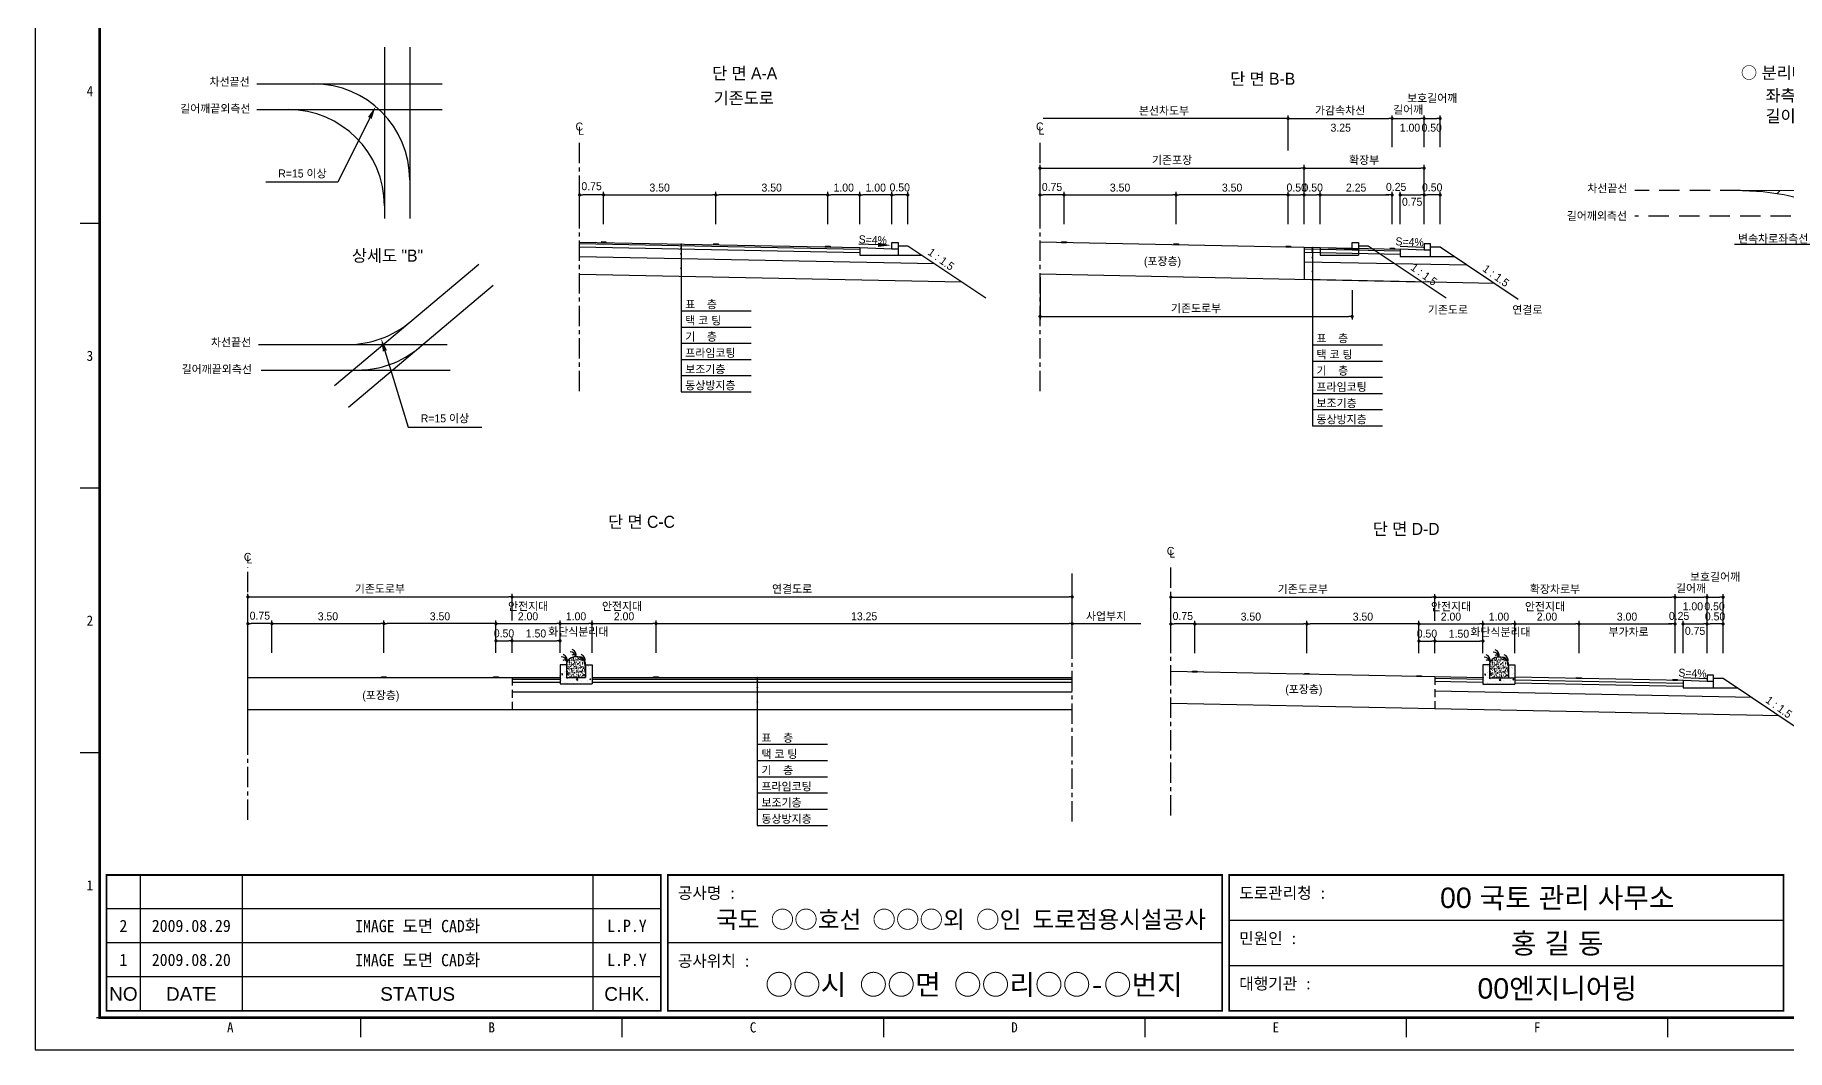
# Model space of a CAD drawing. Header units: millimetres. Extents: x 602 to 1025, y -14 to 285.
# Drawn here: x 601.7 to 875.4, y -14 to 144.5 of the extents above; entities that cross this region are included whole.
import ezdxf
from ezdxf.enums import TextEntityAlignment as Align

# ---------------------------------------------------------------- set-up
doc = ezdxf.new("R2010")
doc.units = ezdxf.units.MM
doc.linetypes.add('CENTER', pattern=[50.8, 31.75, -6.35, 6.35, -6.35])
doc.linetypes.add('HIDDEN', pattern=[9.525, 6.35, -3.175])
for name, color, linetype in [('CC-GSTR-0004', 4, 'Continuous'), ('CM-LANE-0030', 30, 'Continuous'), ('CZ-DIMT-0002', 7, 'Continuous'), ('CZ-EXST-0002', 1, 'Continuous'), ('CZ-LIN1-0007', 7, 'Continuous'), ('CZ-LIN2-0003', 3, 'Continuous'), ('CZ-LINE-0001', 7, 'Continuous'), ('CZ-TEXT-BOX0', 7, 'Continuous'), ('TITLE', 7, 'Continuous')]:
    doc.layers.add(name, color=color, linetype=linetype)
doc.styles.add('견고딕', font='arial.ttf')
doc.styles.add('돋움', font='')
doc.styles.add('돋음체', font='')
doc.styles.get('돋움').set_extended_font_data('Dotum')
doc.styles.get('돋음체').set_extended_font_data('DotumChe')

# ---------------------------------------------------------------- blocks, each defined once
blk = doc.blocks.new('_Dot')
at = {"color": 0, "linetype": 'ByBlock', "lineweight": -2}
blk.add_line((-0.5, 0), (-1, 0), dxfattribs=at)
at = {"color": 0, "linetype": 'ByBlock', "const_width": 0.5}
blk.add_lwpolyline([(-0.25, 0, 1), (0.25, 0, 1)], format="xyb", close=True, dxfattribs=at)

msp = doc.modelspace()

# ---------------------------------------------------------------- hatches: boundary and pattern name
at = {"layer": 'CM-LANE-0030'}
h = msp.add_hatch(dxfattribs=at)
h.set_pattern_fill('ANSI31', color=256, scale=2, style=0)
h.set_pattern_definition([(45, (-411.775, 576.318), (-4.490128, 4.490128), [])])
h.paths.add_polyline_path([(963.01, 110.21, -0.191871), (988.11, 120.21), (868.11, 120.21, -0.191871), (893.21, 110.21)])
h.paths.add_polyline_path([(889.93, 114.21, 0.002096), (889.68, 114.39, -0.732581), (890.25, 116.21), (965.98, 116.21, -0.732581), (966.55, 114.39, 0.002096), (966.3, 114.21)], flags=16)
at = {"layer": 'CZ-EXST-0002'}
h = msp.add_hatch(dxfattribs=at)
h.set_pattern_fill('AR-SAND', color=256, scale=0.01, style=0)
h.set_pattern_definition([(37.5, (-424.3921, 3527.03697), (-0.016000313, 0.489413237), [0, -0.38608, 0, -0.4318, 0, -0.41275]), (7.5, (-424.3921, 3527.037), (0.44952328, 0.7168251), [0, -0.20828, 0, -0.34798, 0, -0.13335]), (327.5, (-424.70453, 3527.03697), (0.79099237, 0.001437185), [0, -0.127, 0, -0.4572, 0, -0.5969]), (317.5, (-424.7045, 3527.037), (0.76355645, 0.22292932), [0, -0.0635, 0, -0.29972, 0, -0.3429])])
edge = h.paths.add_edge_path()
edge.add_ellipse((686.23, 46.19), major_axis=(-1.5, 0), ratio=0.829212, start_angle=180, end_angle=360)
edge.add_line((684.73, 46.19), (684.73, 44.19))
edge.add_line((684.73, 44.19), (687.73, 44.19))
edge.add_line((687.73, 44.19), (687.73, 46.19))
h = msp.add_hatch(dxfattribs=at)
h.set_pattern_fill('AR-SAND', color=256, scale=0.01, style=0)
h.set_pattern_definition([(37.5, (-280.23743, 3526.9916), (-0.016000313, 0.489413237), [0, -0.38608, 0, -0.4318, 0, -0.41275]), (7.5, (-280.2374, 3526.9916), (0.44952328, 0.7168251), [0, -0.20828, 0, -0.34798, 0, -0.13335]), (327.5, (-280.54985, 3526.9916), (0.79099237, 0.001437185), [0, -0.127, 0, -0.4572, 0, -0.5969]), (317.5, (-280.54985, 3526.9916), (0.76355645, 0.22292932), [0, -0.0635, 0, -0.29972, 0, -0.3429])])
edge = h.paths.add_edge_path()
edge.add_ellipse((830.38, 46.15), major_axis=(-1.5, 0), ratio=0.829212, start_angle=180, end_angle=360)
edge.add_line((828.88, 46.15), (828.88, 44.15))
edge.add_line((828.88, 44.15), (831.88, 44.15))
edge.add_line((831.88, 44.15), (831.88, 46.15))
at = {"layer": 'CZ-LIN1-0007'}
for points in [[(690.91, 112.1), (690.91, 112.23), (690.16, 112.24), (690.16, 112.12)], [(762.82, 112.11), (762.82, 112.23), (762.07, 112.25), (762.07, 112.12)], [(708.41, 111.75), (708.41, 111.88), (707.66, 111.89), (707.66, 111.77)], [(725.91, 111.4), (725.91, 111.53), (725.16, 111.54), (725.16, 111.42)], [(780.32, 111.76), (780.32, 111.88), (779.57, 111.9), (779.57, 111.77)], [(797.82, 111.41), (797.82, 111.53), (797.07, 111.55), (797.07, 111.42)], [(814.07, 111.08), (814.07, 111.21), (813.32, 111.22), (813.32, 111.1)], [(656.6, 44.19), (656.6, 44.32), (655.85, 44.32), (655.85, 44.19)], [(674.1, 44.19), (674.1, 44.32), (673.35, 44.32), (673.35, 44.19)], [(699.1, 44.19), (699.1, 44.32), (698.35, 44.32), (698.35, 44.19)], [(783.25, 45.04), (783.26, 45.16), (782.51, 45.18), (782.5, 45.05)], [(800.75, 44.69), (800.76, 44.81), (800.01, 44.83), (800, 44.7)], [(818.25, 44.34), (818.26, 44.46), (817.51, 44.48), (817.5, 44.35)], [(843.26, 44.04), (843.26, 44.16), (842.51, 44.18), (842.51, 44.05)], [(858.26, 43.74), (858.26, 43.86), (857.51, 43.88), (857.51, 43.75)]]:
    msp.add_hatch(color=256, dxfattribs=at).paths.add_polyline_path(points)

# ---------------------------------------------------------------- linework, layer by layer
at = {"color": 0, "linetype": 'ByBlock', "lineweight": -2}
msp.add_line((797.2, 131.46), (796.95, 131.46), dxfattribs=at)
at = {"color": 0, "linetype": 'ByBlock', "const_width": 0.25}
msp.add_lwpolyline([(797.32, 131.46, 1), (797.57, 131.46, 1)], format="xyb", close=True, dxfattribs=at)
at = {"layer": 'CC-GSTR-0004'}
for p, q in [((730.54, 111.31), (735.54, 111.11)), ((730.54, 111.31), (730.54, 110.11)), ((730.54, 110.11), (736.54, 110.11)), ((735.54, 112.11), (736.54, 112.11)), ((735.54, 111.11), (735.54, 112.11)), ((735.54, 111.11), (736.54, 111.11)), ((736.54, 112.11), (736.54, 110.11))]:
    msp.add_line(p, q, dxfattribs=at)
for points in [[(819.7, 110.91), (818.7, 110.91), (814.95, 111.06), (814.95, 109.91), (819.7, 109.91), (819.7, 111.91), (818.7, 111.91), (818.7, 110.91)], [(863.88, 43.57), (862.88, 43.57), (859.13, 43.72), (859.13, 42.57), (863.88, 42.57), (863.88, 44.57), (862.88, 44.57), (862.88, 43.57)]]:
    msp.add_lwpolyline(points, dxfattribs=at)
at = {"layer": 'CM-LANE-0030', "const_width": 0.15}
msp.add_lwpolyline([(868.11, 120.21), (988.11, 120.21, 0.191871), (963.01, 110.21), (893.21, 110.21, 0.191871)], format="xyb", close=True, dxfattribs=at)
at = {"layer": 'CZ-EXST-0002'}
for p, q in [((656.29, 142.61), (656.29, 115.83)), ((660.27, 142.61), (660.27, 115.83)), ((636.4, 136.87), (665.34, 136.87)), ((636.4, 132.85), (665.34, 132.85)), ((758.7, 112.19), (802.45, 111.31)), ((802.45, 111.31), (802.45, 110.11)), ((802.45, 111.31), (807.45, 111.11)), ((802.45, 110.11), (808.45, 110.11)), ((807.45, 111.11), (807.45, 112.11)), ((807.45, 112.11), (808.45, 112.11)), ((807.45, 111.11), (808.45, 111.11)), ((808.45, 112.11), (808.45, 110.11)), ((808.45, 111.61), (809.95, 111.61)), ((809.95, 111.61), (822.15, 103.48)), ((648.5, 89.76), (671.05, 108.75)), ((758.7, 107.19), (818.38, 105.99)), ((650.71, 86.39), (673.31, 105.42)), ((636.62, 96.19), (666.1, 96.19)), ((637.04, 92.19), (666.58, 92.19)), ((634.98, 44.19), (676.23, 44.19)), ((683.73, 44.41), (683.77, 44.45)), ((683.73, 44.23), (683.79, 44.22)), ((683.74, 45.09), (683.74, 45.09)), ((683.79, 44.22), (683.77, 44.46)), ((683.89, 44.1), (683.89, 44.1)), ((684.01, 44.67), (684.16, 44.65)), ((684.02, 44.66), (684.14, 44.81)), ((684.13, 44.64), (684.1, 44.8)), ((684.15, 46.03), (684.15, 46.03)), ((684.43, 44.25), (684.43, 44.25)), ((684.46, 45.09), (684.46, 45.09)), ((684.47, 45.02), (684.47, 45.02)), ((684.49, 45.94), (684.49, 45.94)), ((684.53, 44.19), (684.53, 44.19)), ((684.56, 45.1), (684.56, 45.1)), ((684.61, 45.91), (684.61, 45.91)), ((684.71, 44.2), (684.71, 44.2)), ((684.72, 44.15), (684.84, 44.07)), ((684.73, 44.14), (684.85, 44.19)), ((684.84, 44.07), (684.88, 44.19)), ((686.28, 43.83), (686.48, 44.03)), ((686.28, 43.83), (686.5, 43.8)), ((686.51, 43.8), (686.48, 44.04)), ((687.73, 44.61), (687.73, 44.61)), ((687.73, 44.41), (687.79, 44.49)), ((687.73, 44.34), (687.81, 44.33)), ((687.78, 44.32), (687.75, 44.48)), ((687.76, 45.53), (687.76, 45.53)), ((688.18, 45.86), (688.18, 45.86)), ((688.22, 45.85), (688.22, 45.85)), ((688.3, 43.93), (688.3, 43.93)), ((688.33, 44.78), (688.33, 44.78)), ((688.37, 45.62), (688.37, 45.62)), ((688.37, 43.95), (688.49, 43.86)), ((688.38, 43.94), (688.55, 44.01)), ((688.4, 45.61), (688.4, 45.61)), ((688.49, 43.87), (688.54, 44.02)), ((688.54, 44.85), (688.54, 44.85)), ((688.69, 44.73), (688.69, 44.73)), ((820.38, 44.3), (779.13, 45.12)), ((827.88, 44.36), (827.92, 44.41)), ((827.88, 44.18), (827.94, 44.17)), ((827.89, 45.05), (827.89, 45.05)), ((827.95, 44.17), (827.92, 44.41)), ((828.04, 44.06), (828.04, 44.06)), ((828.16, 44.62), (828.32, 44.61)), ((828.18, 44.62), (828.3, 44.76)), ((828.29, 44.6), (828.26, 44.76)), ((828.31, 45.98), (828.31, 45.98)), ((828.58, 44.2), (828.58, 44.2)), ((828.61, 45.05), (828.61, 45.05)), ((828.62, 44.97), (828.62, 44.97)), ((828.64, 45.89), (828.64, 45.89)), ((828.68, 44.14), (828.68, 44.14)), ((828.71, 45.06), (828.71, 45.06)), ((828.77, 45.86), (828.77, 45.86)), ((828.86, 44.16), (828.86, 44.16)), ((828.87, 44.11), (829, 44.02)), ((828.88, 44.1), (829.01, 44.15)), ((828.99, 44.02), (829.03, 44.15)), ((830.43, 43.78), (830.63, 43.99)), ((830.43, 43.79), (830.66, 43.75)), ((830.66, 43.75), (830.63, 43.99)), ((831.88, 44.56), (831.88, 44.56)), ((831.88, 44.37), (831.94, 44.44)), ((831.88, 44.29), (831.96, 44.29)), ((831.93, 44.28), (831.9, 44.44)), ((831.91, 45.48), (831.91, 45.48)), ((832.34, 45.81), (832.34, 45.81)), ((832.38, 45.81), (832.38, 45.81)), ((832.46, 43.89), (832.46, 43.89)), ((832.49, 44.73), (832.49, 44.73)), ((832.52, 45.58), (832.52, 45.58)), ((832.52, 43.9), (832.65, 43.82)), ((832.53, 43.89), (832.71, 43.96)), ((832.55, 45.56), (832.55, 45.56)), ((832.64, 43.82), (832.7, 43.97)), ((832.69, 44.8), (832.69, 44.8)), ((832.84, 44.69), (832.84, 44.69)), ((683.97, 43.72), (683.97, 43.72)), ((684.4, 43.4), (684.4, 43.4)), ((684.51, 43.38), (684.51, 43.38)), ((684.82, 43.31), (684.82, 43.31)), ((685.33, 43.66), (685.33, 43.66)), ((685.68, 43.56), (685.68, 43.56)), ((685.86, 43.32), (685.86, 43.32)), ((686.4, 43.19), (686.41, 43.2)), ((686.42, 43.52), (686.42, 43.52)), ((686.69, 43.61), (686.69, 43.61)), ((687, 43.75), (687, 43.75)), ((687.06, 43.61), (687.06, 43.61)), ((687.22, 43.27), (687.22, 43.27)), ((687.57, 43.2), (687.57, 43.2)), ((688.02, 43.73), (688.02, 43.73)), ((688.04, 43.55), (688.04, 43.55)), ((688.58, 43.21), (688.58, 43.21)), ((828.13, 43.68), (828.13, 43.68)), ((828.55, 43.35), (828.55, 43.35)), ((828.66, 43.33), (828.66, 43.33)), ((828.97, 43.27), (828.97, 43.27)), ((829.48, 43.62), (829.48, 43.62)), ((829.83, 43.52), (829.83, 43.52)), ((830.02, 43.28), (830.02, 43.28)), ((830.56, 43.15), (830.56, 43.15)), ((830.58, 43.48), (830.58, 43.48)), ((830.84, 43.56), (830.84, 43.56)), ((831.15, 43.71), (831.15, 43.71)), ((831.21, 43.56), (831.21, 43.56)), ((831.38, 43.22), (831.38, 43.22)), ((831.72, 43.15), (831.72, 43.15)), ((832.18, 43.69), (832.18, 43.69)), ((832.2, 43.5), (832.2, 43.5)), ((832.73, 43.16), (832.73, 43.16)), ((634.98, 39.19), (676.23, 39.19)), ((820.38, 39.3), (779.13, 40.12))]:
    msp.add_line(p, q, dxfattribs=at)
at = {"layer": 'CZ-LIN1-0007'}
for p, q in [((690.16, 112.24), (690.91, 112.23)), ((690.91, 112.23), (690.91, 112.1)), ((762.07, 112.25), (762.82, 112.23)), ((762.82, 112.23), (762.82, 112.11)), ((690.16, 112.12), (690.91, 112.1)), ((707.66, 111.89), (708.41, 111.88)), ((707.66, 111.77), (708.41, 111.75)), ((708.41, 111.88), (708.41, 111.75)), ((725.16, 111.54), (725.91, 111.53)), ((725.16, 111.42), (725.91, 111.4)), ((725.91, 111.53), (725.91, 111.4)), ((762.07, 112.12), (762.82, 112.11)), ((779.57, 111.9), (780.32, 111.88)), ((779.57, 111.77), (780.32, 111.76)), ((780.32, 111.88), (780.32, 111.76)), ((797.07, 111.55), (797.82, 111.53)), ((797.07, 111.42), (797.82, 111.41)), ((797.82, 111.53), (797.82, 111.41)), ((813.32, 111.22), (814.07, 111.21)), ((813.32, 111.1), (814.07, 111.08)), ((814.07, 111.21), (814.07, 111.08)), ((655.85, 44.32), (656.6, 44.32)), ((655.85, 44.19), (655.85, 44.32)), ((656.6, 44.19), (655.85, 44.19)), ((656.6, 44.32), (656.6, 44.19)), ((673.35, 44.32), (674.1, 44.32)), ((673.35, 44.19), (673.35, 44.32)), ((674.1, 44.19), (673.35, 44.19)), ((674.1, 44.32), (674.1, 44.19)), ((698.35, 44.19), (698.35, 44.32)), ((698.35, 44.32), (699.1, 44.32)), ((699.1, 44.19), (698.35, 44.19)), ((699.1, 44.32), (699.1, 44.19)), ((782.5, 45.05), (782.51, 45.18)), ((783.25, 45.04), (782.5, 45.05)), ((782.51, 45.18), (783.26, 45.16)), ((783.26, 45.16), (783.25, 45.04)), ((800, 44.7), (800.01, 44.83)), ((800.75, 44.69), (800, 44.7)), ((800.01, 44.83), (800.76, 44.81)), ((800.76, 44.81), (800.75, 44.69)), ((817.5, 44.35), (817.51, 44.48)), ((818.25, 44.34), (817.5, 44.35)), ((817.51, 44.48), (818.26, 44.46)), ((818.26, 44.46), (818.25, 44.34)), ((842.51, 44.05), (842.51, 44.18)), ((842.51, 44.18), (843.26, 44.16)), ((843.26, 44.04), (842.51, 44.05)), ((843.26, 44.16), (843.26, 44.04)), ((857.51, 43.88), (858.26, 43.86)), ((857.51, 43.75), (857.51, 43.88)), ((858.26, 43.86), (858.26, 43.74)), ((858.26, 43.74), (857.51, 43.75))]:
    msp.add_line(p, q, dxfattribs=at)
at = {"layer": 'CZ-LIN2-0003'}
for p, q in [((686.79, 112.18), (730.54, 111.31)), ((686.79, 111.93), (730.54, 111.06)), ((686.79, 111.43), (730.54, 110.56)), ((686.79, 109.93), (742.21, 108.83)), ((736.54, 111.61), (738.04, 111.61)), ((736.54, 110.11), (740.29, 110.11)), ((738.04, 111.61), (750.24, 103.47)), ((799.95, 111.36), (799.95, 106.36)), ((799.95, 111.36), (814.95, 111.06)), ((799.95, 111.11), (814.95, 110.81)), ((799.95, 110.61), (814.95, 110.31)), ((819.7, 111.41), (821.2, 111.41)), ((819.7, 109.91), (823.45, 109.91)), ((821.2, 111.41), (833.4, 103.28)), ((686.79, 107.18), (746.46, 105.99)), ((799.95, 109.11), (825.41, 108.6)), ((799.95, 106.36), (829.66, 105.77)), ((676.23, 44.19), (683.73, 44.19)), ((676.23, 43.94), (683.73, 43.94)), ((684.73, 46.19), (683.73, 46.19)), ((683.73, 46.19), (683.73, 43.19)), ((684.73, 46.19), (684.73, 44.19)), ((684.73, 44.19), (687.73, 44.19)), ((687.73, 46.19), (688.73, 46.19)), ((687.73, 46.19), (687.73, 44.19)), ((688.73, 46.19), (688.73, 43.19)), ((688.73, 44.19), (763.73, 44.19)), ((688.73, 43.94), (763.73, 43.94)), ((827.88, 44.15), (820.38, 44.3)), ((827.88, 43.9), (820.38, 44.05)), ((828.88, 46.15), (827.88, 46.15)), ((827.88, 46.15), (827.88, 43.15)), ((828.88, 46.15), (828.88, 44.15)), ((828.88, 44.15), (831.88, 44.15)), ((831.88, 46.15), (832.88, 46.15)), ((831.88, 46.15), (831.88, 44.15)), ((831.88, 44.15), (832.88, 44.15)), ((832.88, 46.15), (832.88, 43.15)), ((859.13, 43.72), (832.88, 44.25)), ((859.13, 43.27), (832.88, 43.8)), ((863.88, 44.07), (865.38, 44.07)), ((865.38, 44.07), (877.58, 35.93)), ((676.23, 43.44), (683.73, 43.44)), ((676.23, 41.94), (763.73, 41.94)), ((683.73, 43.19), (688.73, 43.19)), ((688.73, 43.44), (763.73, 43.44)), ((827.88, 43.4), (820.38, 43.55)), ((869.91, 41.06), (820.38, 42.05)), ((827.88, 43.15), (832.88, 43.15)), ((859.13, 42.77), (832.88, 43.3)), ((863.88, 42.57), (867.63, 42.57)), ((676.23, 39.19), (763.73, 39.19)), ((874.16, 38.22), (820.38, 39.3))]:
    msp.add_line(p, q, dxfattribs=at)
for centre, radius, start, end in [((645.27, 121.87), 15, 0, 90), ((641.29, 117.85), 15, 0, 90), ((650.65, 111.19), 15, 270, 310.097), ((652.11, 107.19), 15, 270, 310.097), ((683.96, 46.53), 0.88, 7.8639, 92.7752), ((684.42, 46.5), 0.44, 19.771, 124.0366), ((683.85, 46.87), 1, 347.1802, 67.3267), ((685.35, 47.31), 0.88, 7.8639, 92.7752), ((685.81, 47.29), 0.44, 19.771, 124.0366), ((685.25, 47.66), 1, 347.1802, 67.3267), ((686.75, 46.53), 0.88, 7.8639, 92.7752), ((687.21, 46.5), 0.44, 19.771, 124.0366), ((686.64, 46.87), 1, 347.1802, 67.3267), ((828.11, 46.48), 0.88, 7.8639, 92.7752), ((828.57, 46.46), 0.44, 19.771, 124.0366), ((828.01, 46.83), 1, 347.1802, 67.3267), ((829.51, 47.27), 0.88, 7.8639, 92.7752), ((829.97, 47.24), 0.44, 19.771, 124.0366), ((829.4, 47.61), 1, 347.1802, 67.3267), ((830.9, 46.48), 0.88, 7.8639, 92.7752), ((831.36, 46.46), 0.44, 19.771, 124.0366), ((830.8, 46.83), 1, 347.1802, 67.3267)]:
    msp.add_arc(centre, radius, start, end, dxfattribs=at)
for centre in [(686.23, 46.19), (830.38, 46.15)]:
    msp.add_ellipse(centre, major_axis=(-1.5, 0), ratio=0.829212, start_param=3.141593, end_param=6.283185, dxfattribs=at)
at = {"layer": 'CZ-LINE-0001'}
for p, q in [((796.95, 131.46), (759.2, 131.46)), ((797.45, 126.48), (797.45, 131.96)), ((797.45, 126.98), (797.45, 131.96)), ((797.95, 131.46), (813.2, 131.46)), ((813.7, 126.98), (813.7, 131.96)), ((813.7, 126.98), (813.7, 131.96)), ((814.2, 131.46), (818.2, 131.46)), ((818.7, 126.98), (818.7, 131.96)), ((818.7, 126.98), (818.7, 131.96)), ((819.2, 131.46), (820.7, 131.46)), ((821.2, 126.98), (821.2, 131.96)), ((758.7, 120.03), (758.7, 124.21)), ((759.2, 123.71), (799.45, 123.71)), ((799.95, 120.03), (799.95, 124.21)), ((799.95, 120.03), (799.95, 124.21)), ((800.45, 123.71), (818.2, 123.71)), ((818.7, 120.03), (818.7, 124.21)), ((686.79, 114.98), (686.79, 120.03)), ((690.04, 119.53), (687.29, 119.53)), ((690.54, 114.98), (690.54, 120.03)), ((690.54, 114.98), (690.54, 120.03)), ((691.04, 119.53), (707.54, 119.53)), ((708.04, 114.98), (708.04, 120.03)), ((708.04, 114.98), (708.04, 120.03)), ((725.04, 119.53), (708.54, 119.53)), ((725.54, 114.98), (725.54, 120.03)), ((725.54, 114.98), (725.54, 120.03)), ((730.04, 119.53), (726.04, 119.53)), ((730.54, 114.98), (730.54, 120.03)), ((730.54, 114.98), (730.54, 120.03)), ((735.04, 119.53), (731.04, 119.53)), ((735.54, 117.42), (735.54, 120.03)), ((735.54, 114.98), (735.54, 120.03)), ((737.54, 119.53), (736.04, 119.53)), ((738.04, 114.98), (738.04, 120.03)), ((758.7, 114.98), (758.7, 120.03)), ((761.95, 119.53), (759.2, 119.53)), ((762.45, 114.98), (762.45, 120.03)), ((762.45, 114.98), (762.45, 120.03)), ((762.95, 119.53), (779.45, 119.53)), ((779.95, 114.98), (779.95, 120.03)), ((779.95, 114.98), (779.95, 120.03)), ((796.95, 119.53), (780.45, 119.53)), ((797.45, 114.98), (797.45, 120.03)), ((797.45, 114.98), (797.45, 120.03)), ((797.95, 119.53), (799.45, 119.53)), ((799.95, 114.98), (799.95, 120.03)), ((799.95, 114.98), (799.95, 120.03)), ((800.45, 119.53), (801.95, 119.53)), ((802.45, 114.98), (802.45, 120.03)), ((802.45, 114.98), (802.45, 120.03)), ((802.95, 119.53), (813.2, 119.53)), ((813.2, 119.53), (812.7, 119.53)), ((813.7, 114.98), (813.7, 120.03)), ((813.7, 114.98), (813.7, 120.03)), ((814.95, 114.98), (814.95, 120.03)), ((814.95, 114.98), (814.95, 120.03)), ((815.45, 119.53), (818.2, 119.53)), ((815.45, 119.53), (815.95, 119.53)), ((818.7, 117.43), (818.7, 120.03)), ((818.7, 114.98), (818.7, 120.03)), ((820.7, 119.53), (819.2, 119.53)), ((821.2, 114.98), (821.2, 120.03)), ((702.64, 111.87), (702.64, 88.78)), ((801.23, 111.34), (801.23, 83.48)), ((758.7, 106.69), (758.7, 100.07)), ((807.45, 104.68), (807.45, 100.07)), ((702.64, 101.44), (713.57, 101.44)), ((702.64, 98.91), (713.57, 98.91)), ((759.2, 100.57), (806.95, 100.57)), ((702.64, 96.38), (713.57, 96.38)), ((801.23, 96.13), (812.17, 96.13)), ((702.64, 93.85), (713.57, 93.85)), ((801.23, 93.6), (812.17, 93.6)), ((702.64, 91.32), (713.57, 91.32)), ((801.23, 91.07), (812.17, 91.07)), ((702.64, 88.78), (713.57, 88.78)), ((801.23, 88.54), (812.17, 88.54)), ((801.23, 86.01), (812.17, 86.01)), ((801.23, 83.48), (812.17, 83.48)), ((634.98, 53.1), (634.98, 57.27)), ((635.48, 56.77), (675.73, 56.77)), ((676.23, 53.1), (676.23, 57.27)), ((676.23, 53.1), (676.23, 57.27)), ((676.73, 56.77), (763.23, 56.77)), ((763.73, 53.1), (763.73, 57.27)), ((779.13, 53.05), (779.13, 57.23)), ((779.63, 56.73), (819.88, 56.73)), ((820.38, 53.05), (820.38, 57.23)), ((820.38, 53.05), (820.38, 57.23)), ((820.88, 56.73), (857.38, 56.73)), ((857.88, 53.05), (857.88, 57.23)), ((857.88, 52.25), (857.88, 57.23)), ((858.38, 56.73), (862.38, 56.73)), ((862.88, 52.25), (862.88, 57.23)), ((862.88, 52.25), (862.88, 57.23)), ((863.38, 56.73), (864.88, 56.73)), ((865.38, 52.25), (865.38, 57.23)), ((634.98, 33.02), (634.98, 53.42)), ((634.98, 48.05), (634.98, 53.1)), ((638.23, 52.6), (635.48, 52.6)), ((638.73, 48.05), (638.73, 53.1)), ((638.73, 48.05), (638.73, 53.1)), ((639.23, 52.6), (655.73, 52.6)), ((656.23, 48.05), (656.23, 53.1)), ((656.23, 48.05), (656.23, 53.1)), ((673.23, 52.6), (656.73, 52.6)), ((673.73, 48.05), (673.73, 53.1)), ((673.73, 48.05), (673.73, 53.1)), ((674.23, 52.6), (683.23, 52.6)), ((683.73, 48.05), (683.73, 53.1)), ((683.73, 48.05), (683.73, 53.1)), ((684.23, 52.6), (688.23, 52.6)), ((688.73, 48.05), (688.73, 53.1)), ((688.73, 48.05), (688.73, 53.1)), ((689.23, 52.6), (698.23, 52.6)), ((698.73, 48.05), (698.73, 53.1)), ((698.73, 48.05), (698.73, 53.1)), ((699.23, 52.6), (763.23, 52.6)), ((763.73, 48.05), (763.73, 53.1)), ((763.73, 52.6), (774.44, 52.6)), ((779.13, 48), (779.13, 53.05)), ((782.38, 52.55), (779.63, 52.55)), ((782.88, 48), (782.88, 53.05)), ((782.88, 48), (782.88, 53.05)), ((783.38, 52.55), (799.88, 52.55)), ((800.38, 48), (800.38, 53.05)), ((800.38, 48), (800.38, 53.05)), ((817.38, 52.55), (800.88, 52.55)), ((817.88, 48), (817.88, 53.05)), ((817.88, 48), (817.88, 53.05)), ((818.38, 52.55), (827.38, 52.55)), ((827.88, 48), (827.88, 53.05)), ((827.88, 48), (827.88, 53.05)), ((828.38, 52.55), (832.38, 52.55)), ((832.88, 48), (832.88, 53.05)), ((832.88, 48), (832.88, 53.05)), ((833.38, 52.55), (842.38, 52.55)), ((842.88, 48), (842.88, 53.05)), ((842.88, 48), (842.88, 53.05)), ((843.38, 52.55), (857.38, 52.55)), ((857.38, 52.55), (856.88, 52.55)), ((857.88, 48), (857.88, 53.05)), ((857.88, 48), (857.88, 53.05)), ((859.13, 48), (859.13, 53.05)), ((859.13, 48), (859.13, 53.05)), ((859.63, 52.55), (862.38, 52.55)), ((859.63, 52.55), (860.13, 52.55)), ((862.88, 50.44), (862.88, 53.05)), ((862.88, 48), (862.88, 53.05)), ((864.88, 52.55), (863.38, 52.55)), ((865.38, 48), (865.38, 53.05)), ((673.73, 48.05), (673.73, 50.42)), ((674.23, 49.92), (675.73, 49.92)), ((676.23, 48.05), (676.23, 50.42)), ((676.23, 48.05), (676.23, 50.42)), ((676.73, 49.92), (683.23, 49.92)), ((683.73, 48.05), (683.73, 50.42)), ((817.88, 48), (817.88, 50.38)), ((818.38, 49.88), (819.88, 49.88)), ((820.38, 48), (820.38, 50.38)), ((820.38, 48), (820.38, 50.38)), ((820.88, 49.88), (827.38, 49.88)), ((827.88, 48), (827.88, 50.38)), ((714.54, 44.19), (714.54, 21.11)), ((714.54, 33.77), (725.48, 33.77)), ((714.54, 31.23), (725.48, 31.23)), ((714.54, 28.7), (725.48, 28.7)), ((714.54, 26.17), (725.48, 26.17)), ((714.54, 23.64), (725.48, 23.64)), ((714.54, 21.11), (725.48, 21.11))]:
    msp.add_line(p, q, dxfattribs=at)
at = {"layer": 'CZ-LINE-0001', "linetype": 'CENTER', "ltscale": 0.1}
for p, q in [((686.79, 88.91), (686.79, 128.29)), ((758.7, 88.91), (758.7, 128.29)), ((634.98, 21.97), (634.98, 61.36)), ((763.73, 21.72), (763.73, 61.11)), ((779.13, 22.65), (779.13, 62.03))]:
    msp.add_line(p, q, dxfattribs=at)
at = {"layer": 'CZ-LINE-0001', "linetype": 'HIDDEN', "ltscale": 0.5}
for p, q in [((868.11, 120.21), (851.59, 120.21)), ((890.25, 116.21), (851.59, 116.21))]:
    msp.add_line(p, q, dxfattribs=at)
at = {"layer": 'CZ-LINE-0001', "linetype": 'HIDDEN', "ltscale": 0.2}
for p, q in [((676.23, 44.19), (676.23, 39.19)), ((820.38, 44.3), (820.38, 39.3))]:
    msp.add_line(p, q, dxfattribs=at)
at = {"layer": 'CZ-LINE-0001'}
for points in [[(654.03, 131.55), (649.02, 121.53), (637.79, 121.53)], [(880.45, 115.95), (879.4, 111.77), (867.17, 111.77)], [(733.41, 111.75), (730.41, 111.87)], [(818.59, 111.32), (814.95, 111.47)], [(656.38, 95.18), (660.03, 83.29), (671.53, 83.29)], [(862.77, 43.98), (859.13, 44.13)]]:
    msp.add_lwpolyline(points, dxfattribs=at)
at = {"layer": 'CZ-LINE-0001', "linetype": 'ByBlock'}
for centre, start, end in [((702.64, 111.81), 0, 180), ((702.64, 111.81), 0, 180), ((702.64, 111.81), 180, 0), ((702.64, 111.81), 180, 0), ((702.64, 111.6), 0, 180), ((702.64, 111.6), 0, 180), ((702.64, 111.6), 180, 0), ((702.64, 111.6), 180, 0), ((702.64, 111.37), 0, 180), ((702.64, 111.37), 0, 180), ((702.64, 111.37), 180, 0), ((702.64, 111.37), 180, 0), ((702.63, 111.12), 0, 180), ((702.63, 111.12), 0, 180), ((702.63, 111.12), 180, 0), ((702.63, 111.12), 180, 0), ((702.63, 110.32), 0, 180), ((702.63, 110.32), 0, 180), ((702.63, 110.32), 180, 0), ((702.63, 110.32), 180, 0), ((801.23, 110.59), 0, 180), ((801.23, 110.59), 0, 180), ((801.23, 110.59), 180, 0), ((801.23, 110.59), 180, 0), ((801.23, 109.79), 0, 180), ((801.23, 109.79), 0, 180), ((801.23, 109.79), 180, 0), ((801.23, 109.79), 180, 0), ((801.23, 111.28), 0, 180), ((801.23, 111.28), 0, 180), ((801.23, 111.28), 180, 0), ((801.23, 111.28), 180, 0), ((801.23, 111.08), 0, 180), ((801.23, 111.08), 0, 180), ((801.23, 111.08), 180, 0), ((801.23, 111.08), 180, 0), ((801.23, 110.84), 0, 180), ((801.23, 110.84), 0, 180), ((801.23, 110.84), 180, 0), ((801.23, 110.84), 180, 0), ((702.63, 108.08), 0, 180), ((702.63, 108.08), 0, 180), ((702.63, 108.08), 180, 0), ((702.63, 108.08), 180, 0), ((801.23, 107.56), 0, 180), ((801.23, 107.56), 0, 180), ((801.23, 107.56), 180, 0), ((801.23, 107.56), 180, 0), ((714.54, 44.13), 0, 180), ((714.54, 44.13), 0, 180), ((714.54, 44.13), 180, 0), ((714.54, 44.13), 180, 0), ((714.54, 43.93), 0, 180), ((714.54, 43.93), 0, 180), ((714.54, 43.93), 180, 0), ((714.54, 43.93), 180, 0), ((714.54, 43.44), 0, 180), ((714.54, 43.44), 0, 180), ((714.54, 43.44), 180, 0), ((714.54, 43.44), 180, 0), ((714.54, 42.64), 0, 180), ((714.54, 42.64), 0, 180), ((714.54, 42.64), 180, 0), ((714.54, 42.64), 180, 0), ((714.54, 43.69), 0, 180), ((714.54, 43.69), 0, 180), ((714.54, 43.69), 180, 0), ((714.54, 43.69), 180, 0), ((714.54, 40.41), 0, 180), ((714.54, 40.41), 0, 180), ((714.54, 40.41), 180, 0), ((714.54, 40.41), 180, 0)]:
    msp.add_arc(centre, 0.0625, start, end, dxfattribs=at)
at = {"layer": 'CZ-LINE-0001'}
for points in [[(653.73, 131.7), (654.92, 133.34), (654.32, 131.4)], [(733.42, 112.08), (735.41, 111.67), (733.4, 111.42)], [(656.06, 95.09), (655.8, 97.1), (656.7, 95.28)]]:
    msp.add_solid(points, dxfattribs=at)
at = {"layer": 'TITLE', "color": 7, "linetype": 'Continuous'}
for p, q in [((611.82, 115.07), (608.79, 115.07)), ((611.82, 73.74), (608.79, 73.74)), ((611.82, 32.41), (608.79, 32.41)), ((652.64, -11.94), (652.64, -8.92)), ((693.46, -11.94), (693.46, -8.92)), ((734.29, -11.94), (734.29, -8.92)), ((775.11, -11.94), (775.11, -8.92)), ((815.94, -11.94), (815.94, -8.92)), ((856.76, -11.94), (856.76, -8.92))]:
    msp.add_line(p, q, dxfattribs=at)
at = {"layer": 'TITLE', "ltscale": 150}
for p, q in [((618.18, 13.36), (618.18, -7.86)), ((634.1, 13.36), (634.1, -7.86)), ((688.88, 13.36), (688.88, -7.86)), ((699.49, 8.06), (612.88, 8.06)), ((788.22, 6.29), (874.83, 6.29)), ((699.49, 2.75), (612.88, 2.75)), ((787.16, 2.75), (700.55, 2.75)), ((699.49, -2.55), (612.88, -2.55)), ((788.22, -0.78), (874.83, -0.78))]:
    msp.add_line(p, q, dxfattribs=at)
at = {"layer": 'TITLE'}
msp.add_line((1020.17, -8.92), (611.31, -8.92), dxfattribs=at)
msp.add_lwpolyline([(601.74, -13.95), (1025.1, -13.95), (1025.1, 285.42), (601.74, 285.42)], close=True, dxfattribs=at)
at = {"layer": 'TITLE', "linetype": 'Continuous', "const_width": 0.403}
msp.add_lwpolyline([(611.82, -8.92), (611.82, 280.38), (1020.06, 280.38), (1020.06, -8.92)], close=True, dxfattribs=at)
at = {"layer": 'TITLE', "ltscale": 150, "const_width": 0.265}
for points in [[(612.88, 13.36), (699.49, 13.36), (699.49, -7.86), (612.88, -7.86)], [(700.55, 13.36), (787.16, 13.36), (787.16, -7.86), (700.55, -7.86)], [(874.83, -7.86), (788.22, -7.86), (788.22, 13.36), (874.83, 13.36)]]:
    msp.add_lwpolyline(points, close=True, dxfattribs=at)

# ---------------------------------------------------------------- block references
at = {"layer": 'CZ-LINE-0001', "xscale": 0.5, "yscale": 0.5, "zscale": 0.5, "rotation": 180}
for p in [(797.45, 131.46), (813.7, 131.46), (818.7, 131.46), (758.7, 123.71), (799.95, 123.71), (686.79, 119.53), (690.54, 119.53), (708.04, 119.53), (725.54, 119.53), (730.54, 119.53), (735.54, 119.53), (758.7, 119.53), (762.45, 119.53), (779.95, 119.53), (797.45, 119.53), (799.95, 119.53), (802.45, 119.53), (814.95, 119.53), (814.95, 119.53), (818.7, 119.53), (758.7, 100.57), (634.98, 56.77), (676.23, 56.77), (779.13, 56.73), (820.38, 56.73), (857.88, 56.73), (862.88, 56.73), (634.98, 52.6), (638.73, 52.6), (656.23, 52.6), (673.73, 52.6), (683.73, 52.6), (688.73, 52.6), (698.73, 52.6), (779.13, 52.55), (782.88, 52.55), (800.38, 52.55), (817.88, 52.55), (827.88, 52.55), (832.88, 52.55), (842.88, 52.55), (859.13, 52.55), (859.13, 52.55), (862.88, 52.55), (673.73, 49.92), (676.23, 49.92), (817.88, 49.88), (820.38, 49.88)]:
    msp.add_blockref('_Dot', p, dxfattribs=at)
at = {"layer": 'CZ-LINE-0001', "xscale": 0.5, "yscale": 0.5, "zscale": 0.5}
for p in [(813.7, 131.46), (818.7, 131.46), (821.2, 131.46), (799.95, 123.71), (818.7, 123.71), (690.54, 119.53), (708.04, 119.53), (725.54, 119.53), (730.54, 119.53), (735.54, 119.53), (738.04, 119.53), (762.45, 119.53), (779.95, 119.53), (797.45, 119.53), (799.95, 119.53), (802.45, 119.53), (813.7, 119.53), (813.7, 119.53), (818.7, 119.53), (821.2, 119.53), (807.45, 100.57), (676.23, 56.77), (763.73, 56.77), (820.38, 56.73), (857.88, 56.73), (862.88, 56.73), (865.38, 56.73), (638.73, 52.6), (656.23, 52.6), (673.73, 52.6), (683.73, 52.6), (688.73, 52.6), (698.73, 52.6), (763.73, 52.6), (782.88, 52.55), (800.38, 52.55), (817.88, 52.55), (827.88, 52.55), (832.88, 52.55), (842.88, 52.55), (857.88, 52.55), (857.88, 52.55), (862.88, 52.55), (865.38, 52.55), (676.23, 49.92), (683.73, 49.92), (820.38, 49.88), (827.88, 49.88)]:
    msp.add_blockref('_Dot', p, dxfattribs=at)

# ---------------------------------------------------------------- texts
at = {"layer": 'CZ-DIMT-0002', "style": '돋움'}
for s, p in [('○ 분리대 설치길이는 접속되는 도로의 길어깨외측선과 변속차로의', (868.16, 138.61)), ('좌측선에서 0.5m만큼 평행 이동한 선이 교차하는 지점까지의', (872.01, 135.05)), ('길이중 R=0.5로 마감되는 부분까지로 한다.', (872.01, 131.85))]:
    msp.add_text(s, height=1.875, dxfattribs=at).set_placement(p, align=Align.MIDDLE_LEFT)
for s, p in [('차선끝선', (632.12, 137.21)), ('길어깨끝외측선', (629.89, 133.01)), ('C', (686.75, 130.21)), ('L', (687.01, 129.55)), ('C', (758.66, 130.22)), ('L', (758.92, 129.56)), ('R=15 이상', (643.5, 122.88)), ('차선끝선', (847.32, 120.55)), ('차선끝선', (632.35, 96.52)), ('길어깨끝외측선', (630.12, 92.32)), ('R=15 이상', (665.75, 84.65)), ('C', (634.94, 63.02)), ('L', (635.2, 62.62)), ('C', (779.09, 63.95)), ('L', (779.35, 63.55))]:
    msp.add_text(s, height=1.25, dxfattribs=at).set_placement(p, align=Align.MIDDLE_CENTER)
for s, p in [('3.25', (804.07, 129.41)), ('1.00', (814.89, 129.41)), ('0.50', (818.28, 129.41)), ('길어깨외측선', (840.97, 115.64)), ('변속차로좌측선', (867.71, 112.08)), ('(포장층)', (774.93, 108.57)), ('표    층', (703.29, 101.83)), ('기존도로', (819.27, 100.97)), ('연결로', (832.46, 100.97)), ('택 코 팅', (703.29, 99.3)), ('기    층', (703.29, 96.77)), ('표    층', (801.88, 96.52)), ('프라임코팅', (703.29, 94.24)), ('보조기층', (703.29, 91.7)), ('택 코 팅', (801.88, 93.99)), ('동상방지층', (703.29, 89.17)), ('프라임코팅', (801.88, 88.93)), ('기    층', (801.88, 91.46)), ('보조기층', (801.88, 86.4)), ('동상방지층', (801.88, 83.87)), ('안전지대', (675.61, 54.69)), ('안전지대', (690.27, 54.69)), ('안전지대', (819.76, 54.65)), ('안전지대', (834.43, 54.65)), ('1.00', (859.07, 54.68)), ('0.50', (862.46, 54.68)), ('화단식분리대', (681.88, 50.72)), ('사업부지', (765.88, 53.13)), ('화단식분리대', (825.91, 50.68)), ('부가차로', (847.49, 50.68)), ('(포장층)', (652.85, 40.81)), ('(포장층)', (797.01, 41.74)), ('표    층', (715.19, 34.15)), ('택 코 팅', (715.19, 31.62)), ('기    층', (715.19, 29.09)), ('프라임코팅', (715.19, 26.56)), ('보조기층', (715.19, 24.03)), ('동상방지층', (715.19, 21.5))]:
    msp.add_text(s, height=1.25, dxfattribs=at).set_placement(p)
for s, rotation, p in [('S=4%', 357.7094, (732.58, 112.53)), ('S=4%', 357.7094, (816.43, 112.21)), ('1 : 1.5', 323.8881, (743.25, 109.5)), ('1 : 1.5', 323.8881, (818.67, 107.12)), ('1 : 1.5', 323.8881, (829.92, 106.92)), ('S=4%', 357.7094, (860.61, 44.87)), ('1 : 1.5', 323.8881, (874.1, 39.58))]:
    msp.add_text(s, height=1.25, rotation=rotation, dxfattribs=at).set_placement(p, align=Align.MIDDLE_CENTER)
at = {"layer": 'CZ-DIMT-0002', "insert": (778.07, 132.6), "char_height": 1.25, "attachment_point": 5, "style": '돋움'}
msp.add_mtext('본선차도부', dxfattribs=at)
at = {"layer": 'CZ-LINE-0001', "char_height": 1.25, "attachment_point": 5, "style": '돋움'}
for s, insert in [('\\A1;보호길어깨', (819.95, 134.57)), ('\\A1;가감속차선', (805.57, 132.65)), ('\\A1;길어깨', (816.2, 132.78)), ('\\A1;기존포장', (779.32, 124.91)), ('\\A1;확장부', (809.32, 124.91)), ('\\A1;0.75', (688.66, 120.89)), ('\\A1;3.50', (699.29, 120.67)), ('\\A1;3.50', (716.79, 120.67)), ('\\A1;1.00', (728.04, 120.67)), ('\\A1;1.00', (733.04, 120.67)), ('\\A1;0.50', (736.79, 120.7)), ('\\A1;0.75', (760.57, 120.77)), ('\\A1;3.50', (771.2, 120.67)), ('\\A1;3.50', (788.7, 120.67)), ('\\A1;0.50', (798.79, 120.68)), ('\\A1;0.50', (801.29, 120.68)), ('\\A1;2.25', (808.07, 120.67)), ('\\A1;0.25', (814.32, 120.78)), ('\\A1;0.50', (819.95, 120.7)), ('\\A1;0.75', (816.82, 118.46)), ('\\A1;기존도로부', (783.07, 101.76)), ('\\A1;보호길어깨', (864.13, 59.84)), ('\\A1;기존도로부', (655.6, 57.97)), ('\\A1;연결도로', (719.98, 57.96)), ('\\A1;기존도로부', (799.75, 57.92)), ('\\A1;확장차로{\\fGulimChe|b0|i0|c129|p32;부}', (839.13, 57.92)), ('\\A1;길어깨', (860.38, 58.05)), ('\\A1;0.75', (636.85, 53.84)), ('\\A1;3.50', (647.48, 53.74)), ('\\A1;3.50', (664.98, 53.74)), ('\\A1;2.00', (678.73, 53.74)), ('\\A1;1.00', (686.23, 53.74)), ('\\A1;2.00', (693.73, 53.74)), ('\\A1;13.25', (731.23, 53.74)), ('\\A1;0.75', (781, 53.79)), ('\\A1;3.50', (791.63, 53.69)), ('\\A1;3.50', (809.13, 53.69)), ('\\A1;2.00', (822.88, 53.69)), ('\\A1;1.00', (830.38, 53.69)), ('\\A1;2.00', (837.88, 53.69)), ('\\A1;3.00', (850.38, 53.69)), ('\\A1;0.25', (858.51, 53.8)), ('\\A1;0.75', (861.01, 51.47)), ('\\A1;0.50', (864.13, 53.72)), ('\\A1;0.50', (674.98, 51.08)), ('\\A1;1.50', (679.98, 51.06)), ('\\A1;0.50', (819.13, 51.04)), ('\\A1;1.50', (824.13, 51.02))]:
    msp.add_mtext(s, dxfattribs=dict(at, insert=insert))
at = {"layer": 'CZ-TEXT-BOX0', "style": '돋움'}
for s, p in [('단 면 A-A', (712.57, 138.53)), ('단 면 B-B', (793.48, 137.67)), ('기존도로', (712.42, 134.64)), ('상세도 "B"', (656.78, 110.06)), ('단 면 C-C', (696.46, 68.5)), ('단 면 D-D', (815.89, 67.39))]:
    msp.add_text(s, height=1.875, dxfattribs=at).set_placement(p, align=Align.MIDDLE_CENTER)
at = {"layer": 'TITLE', "color": 3, "linetype": 'Continuous', "style": '돋음체'}
for s, p in [('4', (610.3, 135.74)), ('3', (610.3, 94.41)), ('2', (610.3, 53.08)), ('1', (610.3, 11.75)), ('A', (632.23, -10.43)), ('B', (673.05, -10.43)), ('C', (713.88, -10.43)), ('D', (754.7, -10.43)), ('E', (795.53, -10.43)), ('F', (836.35, -10.43))]:
    msp.add_text(s, height=1.59, dxfattribs=at).set_placement(p, align=Align.MIDDLE)
at = {"layer": 'TITLE', "style": '돋음체'}
for s, p in [('공사명 : ', (702.14, 9.65)), ('도로관리청 :', (789.81, 9.65)), ('민원인 :', (789.81, 2.58)), ('공사위치 :', (702.14, -0.96)), ('대행기관 :', (789.81, -4.5))]:
    msp.add_text(s, height=1.804, dxfattribs=at).set_placement(p)
at = {"layer": 'TITLE', "color": 7, "linetype": 'Continuous'}
for s, height, style, p in [('00 국토 관리 사무소', 3.1832, '견고딕', (839.48, 9.83)), ('국도 ○○호선 ○○○외 ○인 도로점용시설공사', 2.7, '돋음체', (746.36, 6.44)), ('홍 길 동', 3.183, '견고딕', (839.48, 2.75)), ('○○시 ○○면 ○○리○○-○번지', 3.1832, '돋음체', (748.38, -3.72)), ('00엔지니어링', 3.183, '견고딕', (839.48, -4.32))]:
    msp.add_text(s, height=height, dxfattribs=dict(at, style=style)).set_placement(p, align=Align.MIDDLE)
at = {"layer": 'TITLE', "color": 1, "linetype": 'Continuous', "style": '돋음체'}
msp.add_text('2', height=1.91, dxfattribs=at).set_placement((615.53, 5.41), align=Align.MIDDLE)
at = {"layer": 'TITLE', "linetype": 'Continuous'}
for s, height, style, p in [('2009.08.29', 1.91, '돋음체', (626.14, 5.41)), ('L.P.Y', 1.91, '돋음체', (694.18, 5.41)), ('1', 1.91, '돋음체', (615.53, 0.1)), ('2009.08.20', 1.91, '돋음체', (626.14, 0.1)), ('L.P.Y', 1.91, '돋음체', (694.18, 0.1)), ('NO', 2.122, '견고딕', (615.53, -5.21)), ('DATE', 2.122, '견고딕', (626.14, -5.21)), ('STATUS', 2.122, '견고딕', (661.49, -5.21)), ('CHK.', 2.122, '견고딕', (694.18, -5.21))]:
    msp.add_text(s, height=height, dxfattribs=dict(at, style=style)).set_placement(p, align=Align.MIDDLE)
at = {"layer": 'TITLE', "style": '돋음체'}
for p in [(661.49, 5.41), (661.49, 0.1)]:
    msp.add_text('IMAGE 도면 CAD화', height=1.9099, dxfattribs=at).set_placement(p, align=Align.MIDDLE)

doc.saveas('drawing.dxf')
